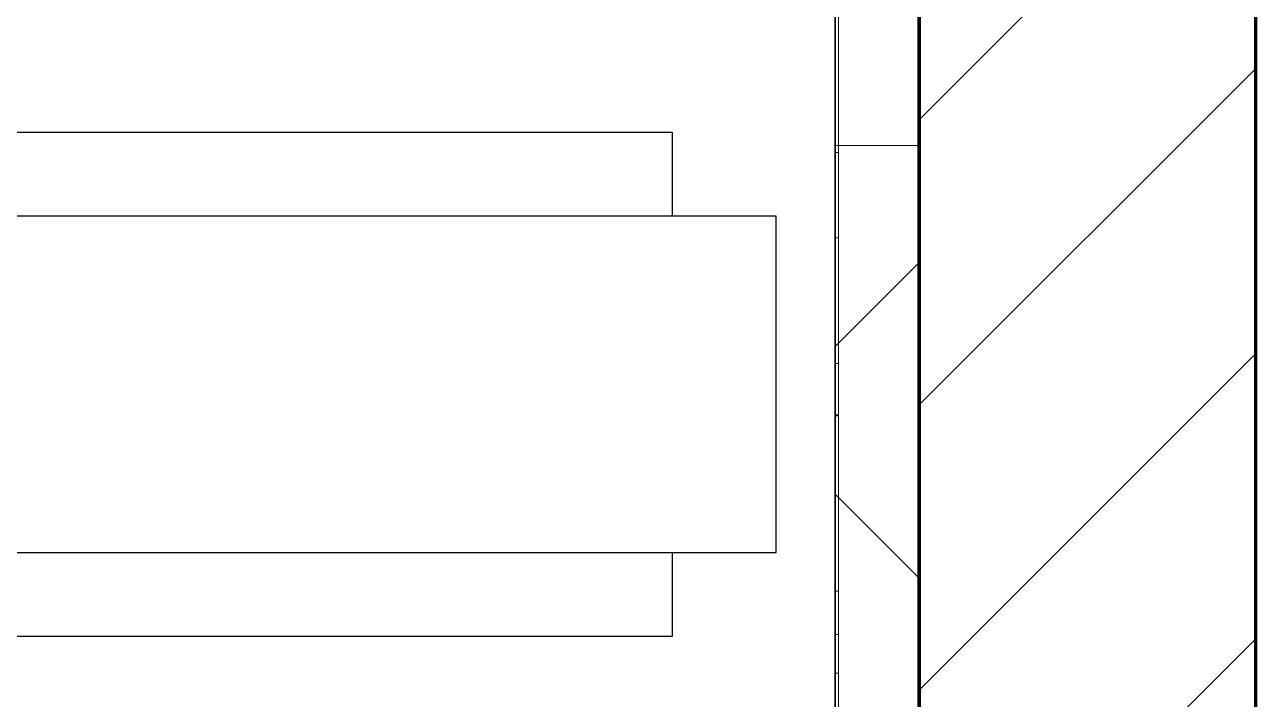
# Model space of a CAD drawing. Header units: millimetres. Extents: x -920231 to -841213, y -17301 to 22361.
# Drawn here: x -851299 to -850567, y -378 to 24 of the extents above; entities that cross this region are included whole.
import ezdxf
from ezdxf.xclip import XClip

# ---------------------------------------------------------------- set-up
doc = ezdxf.new("R2010")
doc.units = ezdxf.units.MM
doc.header["$XCLIPFRAME"] = 0
for name, color, linetype in [('000 - WIPEOUT', 250, 'Continuous'), ('A04_TUBE SERIES', 2, 'Continuous'), ('A11_ALU.SOLID SHEET', 2, 'Continuous')]:
    doc.layers.add(name, color=color, linetype=linetype)
for name, color, linetype, lineweight in [('A-GLAZ-CURT', 2, 'Continuous', 9), ('A-WALL', 5, 'Continuous', 35), ('A-WALL-FNSH', 2, 'Continuous', 35), ('A-WALL-PATT', 1, 'Continuous', 35)]:
    doc.layers.add(name, color=color, linetype=linetype, lineweight=lineweight)

# ---------------------------------------------------------------- blocks, each defined once
blk = doc.blocks.new('PPLS-PP19_Custom Tile Pattern - Custom Tile Pattern-V70-4230-01 ENLARGED MULTI-PURPOSE LEVEL - REFLECTED CEILING PLAN - SHEET 1')
at = {"layer": 'A-GLAZ-CURT'}
for p, q in [((-13.88, 0), (9.01, 0)), ((-13.88, -2), (-13.88, 0)), ((9.01, 0), (9.01, -2)), ((34.85, 0), (139.22, 0)), ((34.85, -2), (34.85, 0)), ((139.22, 0), (139.22, -2)), ((139.77, 0), (139.77, -2)), ((170.29, 0), (245.04, 0)), ((170.29, -2), (170.29, 0)), ((195.99, 0), (213.31, 0)), ((213.31, 0), (195.99, 0)), ((230.06, 0), (300, 0)), ((245.04, 0), (245.04, -2)), ((295.8, 0), (300, 0)), ((295.8, -2), (295.8, 0)), ((300, 0), (300, -2)), ((-300, -2), (300, -2)), ((9.01, -2), (-13.88, -2)), ((139.22, -2), (34.85, -2)), ((245.04, -2), (170.29, -2)), ((300, -2), (295.8, -2)), ((300, -2), (300, -50)), ((300, -50), (-300, -50))]:
    blk.add_line(p, q, dxfattribs=at)
for points, knots in [([(-26.75, 0), (-27.82, 0), (-36.18, 0), (-53.55, 0), (-78.2, 0), (-109.35, 0), (-125.24, 0), (-134.91, 0)], [-8718.362214, -8718.362214, -8718.362214, -8718.362214, -8532.293389, -8073.216054, -7508.296369, -7004.680444, -6528.417563, -6528.417563, -6528.417563, -6528.417563]), ([(-115.82, 0), (-114.96, 0), (-110.41, 0), (-96.78, 0), (-71.33, 0), (-42.53, 0), (-12.78, 0), (4.23, 0), (9.64, 0), (10.14, 0), (10.18, 0)], [-5724.064692, -5724.064692, -5724.064692, -5724.064692, -5430.283136, -5103.229623, -4799.173296, -4065.652676, -3589.737505, -3285.047089, -3066.359526, -3044.715262, -3044.715262, -3044.715262, -3044.715262]), ([(-29.03, 0), (-33.97, 0), (-43.74, 0), (-56.37, 0), (-71.66, 0), (-77.83, 0), (-82.66, 0), (-83.28, 0), (-83.28, 0)], [-2680.714891, -2680.714891, -2680.714891, -2680.714891, -2413.671296, -2161.752162, -2006.592567, -1646.621388, -1424.436217, -1393.971743, -1393.971743, -1393.971743, -1393.971743]), ([(31.18, 0), (25.97, 0), (11.99, 0), (-16.92, 0), (-47.42, 0), (-65.35, 0), (-66.28, 0), (-66.31, 0)], [-4496.803627, -4496.803627, -4496.803627, -4496.803627, -4222.080604, -3745.412743, -2981.410125, -2542.574734, -2526.906796, -2526.906796, -2526.906796, -2526.906796]), ([(-51.91, 0), (-50.53, 0), (-44.32, 0), (-36.49, 0), (-33.57, 0), (-29.94, 0), (-28.57, 0)], [-748.506737, -748.506737, -748.506737, -748.506737, -651.549973, -296.515819, -83.513472, 0, 0, 0, 0]), ([(76.63, 0), (74.8, 0), (67.65, 0), (53.52, 0), (37, 0), (24.07, 0), (12.82, 0), (-2.9, 0), (-20.62, 0), (-32.81, 0), (-44.85, 0), (-51.43, 0), (-51.79, 0)], [-3095.572228, -3095.572228, -3095.572228, -3095.572228, -2950.589685, -2634.532728, -2313.748533, -2106.613311, -1925.670641, -1617.263037, -1290.787923, -1039.307308, -819.71621, -644.910881, -644.910881, -644.910881, -644.910881]), ([(9.32, 0), (9.08, 0), (7.65, 0), (2.57, 0), (-12.23, 0), (-25.64, 0), (-38.41, 0), (-47.63, 0), (-51.36, 0)], [-2922.926651, -2922.926651, -2922.926651, -2922.926651, -2882.788014, -2720.818881, -2518.50168, -2125.455881, -1792.521578, -1583.251936, -1583.251936, -1583.251936, -1583.251936]), ([(-50.82, 0), (-50.17, 0), (-46.86, 0), (-30.79, 0), (-18.03, 0), (8.61, 0), (15.02, 0), (22.91, 0), (31, 0), (39.04, 0), (51.19, 0), (58.74, 0), (61.34, 0), (61.45, 0)], [-3611.892917, -3611.892917, -3611.892917, -3611.892917, -3546.54457, -3315.260113, -2864.387349, -2439.246196, -2084.094819, -1956.422387, -1818.904206, -1645.594513, -1443.202566, -1228.752106, -1120.932285, -1120.932285, -1120.932285, -1120.932285]), ([(-36.78, 0), (-32.43, 0), (-19.22, 0), (8.83, 0), (43.36, 0), (70.92, 0), (82.12, 0), (83.66, 0)], [-6191.144455, -6191.144455, -6191.144455, -6191.144455, -5862.463379, -5340.621928, -4573.028122, -4094.177415, -3869.465285, -3869.465285, -3869.465285, -3869.465285]), ([(-36.29, 0), (-36.29, 0), (-34.66, 0), (-28.88, 0), (-26.95, 0), (-26.54, 0)], [-9150.272121, -9150.272121, -9150.272121, -9150.272121, -9057.163041, -8919.836787, -8834.607043, -8834.607043, -8834.607043, -8834.607043]), ([(30.82, 0), (29.27, 0), (20.14, 0), (3.54, 0), (-16.58, 0), (-34.76, 0), (-36.04, 0)], [-10462.034656, -10462.034656, -10462.034656, -10462.034656, -10363.088938, -9884.23066, -9424.652049, -9182.880979, -9182.880979, -9182.880979, -9182.880979]), ([(30.82, 0), (29.1, 0), (20.22, 0), (2.64, 0), (-17.84, 0), (-30.57, 0), (-31.82, 0), (-32, 0)], [-3872.697774, -3872.697774, -3872.697774, -3872.697774, -3766.694881, -3333.063701, -2994.501669, -2698.150104, -2614.070998, -2614.070998, -2614.070998, -2614.070998]), ([(-30.61, 0), (-29.53, 0), (-23.35, 0), (-15.75, 0), (-15.19, 0)], [-54150.414002, -54150.414002, -54150.414002, -54150.414002, -53749.15266, -53717.791567, -53717.791567, -53717.791567, -53717.791567]), ([(-13.88, 0), (-15.14, 0), (-18.44, 0), (-26.26, 0), (-29.97, 0), (-30.54, 0)], [-55123.81448, -55123.81448, -55123.81448, -55123.81448, -54789.006179, -54461.685999, -54258.56961, -54258.56961, -54258.56961, -54258.56961]), ([(-30.52, 0), (-27.11, 0), (-17.83, 0), (5.99, 0), (20.71, 0), (30.59, 0), (31.12, 0)], [-2323.618664, -2323.618664, -2323.618664, -2323.618664, -2142.497158, -1716.209403, -1206.526904, -1177.881965, -1177.881965, -1177.881965, -1177.881965]), ([(8.33, 0), (8.19, 0), (7.18, 0), (0.32, 0), (-13.89, 0), (-24.92, 0), (-29.03, 0)], [-3574.286521, -3574.286521, -3574.286521, -3574.286521, -3526.962355, -3285.499107, -2903.012179, -2680.714891, -2680.714891, -2680.714891, -2680.714891]), ([(-28.57, 0), (-26.93, 0), (-20.29, 0), (-11.45, 0), (2.08, 0), (13.15, 0), (21.24, 0), (24.62, 0), (24.72, 0), (24.72, 0)], [-5361.429781, -5361.429781, -5361.429781, -5361.429781, -5261.36855, -5050.479954, -4785.90057, -4596.498881, -4445.288762, -4384.376941, -4376.041937, -4376.041937, -4376.041937, -4376.041937]), ([(-15.19, 0), (-13.07, 0), (7.48, 0), (42.82, 0), (88.72, 0), (120.63, 0), (138.28, 0), (138.53, 0)], [-461.142613, -461.142613, -461.142613, -461.142613, -429.606584, -390.253598, -346.313304, -291.370682, -290.5735, -290.5735, -290.5735, -290.5735]), ([(103.09, 0), (101.08, 0), (86.31, 0), (63.34, 0), (35.84, 0), (18.55, 0), (11.55, 0), (9.01, 0)], [-375.435014, -375.435014, -375.435014, -375.435014, -369.147452, -330.153101, -307.516438, -285.83788, -269.307637, -269.307637, -269.307637, -269.307637]), ([(24.69, 0), (24.54, 0), (20.99, 0), (15.48, 0), (10.8, 0), (9.63, 0)], [-4368.572414, -4368.572414, -4368.572414, -4368.572414, -4306.476363, -4080.000647, -3772.857994, -3772.857994, -3772.857994, -3772.857994]), ([(18.16, 0), (19.15, 0), (24.25, 0), (25.66, 0), (26.12, 0)], [-5700.113719, -5700.113719, -5700.113719, -5700.113719, -5554.232259, -5302.431367, -5302.431367, -5302.431367, -5302.431367]), ([(114.23, 0), (114.08, 0), (111.95, 0), (105.42, 0), (92.38, 0), (85.59, 0), (74.4, 0), (62.26, 0), (51.85, 0), (43.81, 0), (29.53, 0), (20.67, 0), (18.85, 0), (18.16, 0)], [-8136.394051, -8136.394051, -8136.394051, -8136.394051, -8105.191388, -7723.759874, -7531.75727, -7135.649961, -6924.452779, -6738.82075, -6548.303034, -6314.283804, -6135.05769, -5972.647715, -5832.674503, -5832.674503, -5832.674503, -5832.674503]), ([(27.44, 0), (27.9, 0), (29.54, 0), (38.07, 0), (53.39, 0), (71.67, 0), (84.83, 0), (86.01, 0), (92.51, 0), (94.33, 0)], [-5037.309798, -5037.309798, -5037.309798, -5037.309798, -4887.603822, -4705.298446, -4353.683244, -3960.84581, -3759.045785, -3336.541051, -2783.776468, -2783.776468, -2783.776468, -2783.776468]), ([(70.61, 0), (66.16, 0), (55.8, 0), (41.68, 0), (34.68, 0), (31.14, 0)], [-4647.237329, -4647.237329, -4647.237329, -4647.237329, -4326.416877, -4098.545751, -3879.342624, -3879.342624, -3879.342624, -3879.342624]), ([(53.18, 0), (53.06, 0), (52.22, 0), (45.07, 0), (36.67, 0), (31.15, 0)], [-622.740158, -622.740158, -622.740158, -622.740158, -566.066452, -360.610861, -6.981522, -6.981522, -6.981522, -6.981522]), ([(136.44, 0), (121.66, 0), (86.93, 0), (51.16, 0), (31.18, 0)], [-106.750556, -106.750556, -106.750556, -106.750556, -59.610984, 0, 0, 0, 0]), ([(32.02, 0), (33.36, 0), (38.27, 0), (45.92, 0), (57.76, 0), (64.47, 0), (72.74, 0), (75.22, 0), (76.03, 0), (76.21, 0)], [-1161.809332, -1161.809332, -1161.809332, -1161.809332, -1089.329421, -901.315459, -753.071572, -495.328968, -421.953223, -334.951786, -290.452333, -290.452333, -290.452333, -290.452333]), ([(34.85, 0), (38.34, 0), (49.1, 0), (71.92, 0), (96.24, 0), (109.18, 0), (113.09, 0)], [-133.562983, -133.562983, -133.562983, -133.562983, -118.513713, -97.899267, -63.759246, -51.0682, -51.0682, -51.0682, -51.0682]), ([(168.37, 0), (167.68, 0), (162.47, 0), (147.02, 0), (109.77, 0), (76.86, 0), (57.82, 0), (46.51, 0), (41.18, 0), (36.02, 0), (35.54, 0), (35.54, 0)], [-543.375029, -543.375029, -543.375029, -543.375029, -530.793311, -458.593899, -401.860199, -357.622665, -341.267687, -334.000314, -326.15566, -319.318397, -317.489778, -317.489778, -317.489778, -317.489778]), ([(36.29, 0), (37.77, 0), (48.82, 0), (64.79, 0), (90.82, 0), (107.52, 0), (114.22, 0)], [-314.598523, -314.598523, -314.598523, -314.598523, -305.899624, -287.17622, -249.500363, -212.956742, -212.956742, -212.956742, -212.956742]), ([(61.47, 0), (61.47, 0), (61.21, 0), (54.61, 0), (53.71, 0), (53.56, 0)], [-1113.311073, -1113.311073, -1113.311073, -1113.311073, -1096.402191, -891.204116, -747.28819, -747.28819, -747.28819, -747.28819]), ([(76.22, 0), (75.58, 0), (73.64, 0), (71.05, 0), (70.61, 0)], [-193.634889, -193.634889, -193.634889, -193.634889, -31.537676, 0, 0, 0, 0]), ([(94.4, 0), (94.4, 0), (94.64, 0), (99.11, 0), (108.97, 0), (120.79, 0), (139.94, 0), (163.31, 0), (185.23, 0), (193.62, 0), (194.69, 0), (194.79, 0)], [-2348.345796, -2348.345796, -2348.345796, -2348.345796, -2310.419338, -2233.599744, -2052.234781, -1843.028543, -1530.39897, -1095.004608, -529.74427, -295.064701, -265.121568, -265.121568, -265.121568, -265.121568]), ([(113.66, 0), (112.64, 0), (111.06, 0), (105.66, 0), (105.23, 0), (105.23, 0)], [-9177.88488, -9177.88488, -9177.88488, -9177.88488, -9012.77275, -8966.157302, -8929.495943, -8929.495943, -8929.495943, -8929.495943]), ([(105.26, 0), (105.52, 0), (111.01, 0), (112.65, 0), (113.59, 0)], [-8920.561005, -8920.561005, -8920.561005, -8920.561005, -8814.835624, -8577.462505, -8577.462505, -8577.462505, -8577.462505]), ([(114.16, 0), (117.58, 0), (122.45, 0), (128.82, 0), (129.02, 0), (129.02, 0)], [-49.929057, -49.929057, -49.929057, -49.929057, -39.050993, -35.895543, -35.445596, -35.445596, -35.445596, -35.445596]), ([(129.02, 0), (129, 0), (124.41, 0), (122.35, 0), (117.86, 0), (115.07, 0), (114.2, 0)], [-35.354907, -35.354907, -35.354907, -35.354907, -31.430235, -22.807238, -15.488593, -12.339896, -12.339896, -12.339896, -12.339896]), ([(115.13, 0), (118.1, 0), (127.58, 0), (132.42, 0), (134.6, 0)], [-211.280101, -211.280101, -211.280101, -211.280101, -194.761443, -152.241002, -152.241002, -152.241002, -152.241002]), ([(157.9, 0), (156.77, 0), (151.67, 0), (143.29, 0), (134.04, 0), (126.24, 0), (119.33, 0), (116.6, 0), (115.28, 0)], [-10292.955006, -10292.955006, -10292.955006, -10292.955006, -10098.273015, -9847.788484, -9677.714971, -9567.007022, -9453.21225, -9263.659506, -9263.659506, -9263.659506, -9263.659506]), ([(193.8, 0), (193.33, 0), (190.11, 0), (183.13, 0), (171, 0), (161.95, 0), (161.28, 0), (158.35, 0), (157.85, 0), (157.77, 0)], [-11665.349007, -11665.349007, -11665.349007, -11665.349007, -11565.880756, -11105.624034, -10839.086983, -10768.332124, -10666.779182, -10580.760289, -10550.278881, -10550.278881, -10550.278881, -10550.278881]), ([(300, 0), (286.53, 0), (254.22, 0), (207.11, 0), (177.41, 0), (159.34, 0), (158.33, 0), (158.3, 0)], [-285.253232, -285.253232, -285.253232, -285.253232, -244.693688, -187.987675, -143.776725, -129.632772, -123.352749, -123.352749, -123.352749, -123.352749]), ([(159.07, 0), (159.13, 0), (160.84, 0), (165.21, 0), (174.15, 0), (185.98, 0), (208.82, 0), (219.42, 0), (230.06, 0)], [-115.643202, -115.643202, -115.643202, -115.643202, -114.681583, -87.660824, -65.295536, -41.623857, -24.459831, 0, 0, 0, 0]), ([(215.22, 0), (214.62, 0), (210.55, 0), (203.98, 0), (187.54, 0), (175.3, 0), (169.49, 0)], [-203.825446, -203.825446, -203.825446, -203.825446, -198.527383, -184.406837, -162.427601, -142.916156, -142.916156, -142.916156, -142.916156]), ([(170.29, 0), (170.39, 0), (171.48, 0), (172.17, 0), (172.45, 0)], [-59.471458, -59.471458, -59.471458, -59.471458, -56.742688, -29.735729, -29.735729, -29.735729, -29.735729]), ([(172.07, 0), (177.66, 0), (187.87, 0), (201.08, 0), (207.47, 0), (213.96, 0), (215.11, 0)], [-255.364076, -255.364076, -255.364076, -255.364076, -237.955587, -223.92608, -215.862851, -208.75215, -208.75215, -208.75215, -208.75215]), ([(300, 0), (288.22, 0), (262, 0), (230.48, 0), (220, 0), (219.04, 0)], [-12528.858583, -12528.858583, -12528.858583, -12528.858583, -11905.454923, -11162.864862, -10859.773777, -10859.773777, -10859.773777, -10859.773777]), ([(219.84, 0), (220.8, 0), (227.72, 0), (240.28, 0), (245.04, 0)], [-10674.31991, -10674.31991, -10674.31991, -10674.31991, -10511.382485, -9932.504441, -9932.504441, -9932.504441, -9932.504441]), ([(284.78, 0), (284.83, 0), (285.23, 0), (287.47, 0), (293.59, 0), (297.76, 0), (300, 0)], [-4096.535135, -4096.535135, -4096.535135, -4096.535135, -4053.389046, -3959.664717, -3862.421465, -3746.95702, -3746.95702, -3746.95702, -3746.95702]), ([(295.8, 0), (294.18, 0), (290.94, 0), (286.68, 0), (285.79, 0)], [-4679.165325, -4679.165325, -4679.165325, -4679.165325, -4358.271401, -4213.061173, -4213.061173, -4213.061173, -4213.061173])]:
    blk.add_open_spline(points, degree=3, knots=knots, dxfattribs=at)
for points in [[(80.35, 0), (79.57, 0), (78.27, 0), (76.63, 0)], [(84.06, 0), (83.48, 0), (82.41, 0), (81.72, 0)], [(113.74, 0), (110.47, 0), (106.85, 0), (103.09, 0)], [(195.11, 0), (194.91, 0), (194.44, 0), (193.8, 0)]]:
    blk.add_open_spline(points, degree=3, dxfattribs=at)
blk = doc.blocks.new('PPLS-PP19_Custom Tile Pattern - Custom Tile Pattern-V71-4230-01 ENLARGED MULTI-PURPOSE LEVEL - REFLECTED CEILING PLAN - SHEET 1')
at = {"layer": 'A-GLAZ-CURT'}
for p, q in [((-300, 0), (-202.31, 0)), ((-300, -2), (-300, 0)), ((-293.07, 0), (-275.75, 0)), ((-275.75, 0), (-293.07, 0)), ((-300, -2), (300, -2)), ((-300, -50), (-300, -2)), ((-202.31, -2), (-300, -2)), ((300, -50), (-300, -50))]:
    blk.add_line(p, q, dxfattribs=at)
at = {"layer": 'A-GLAZ-CURT', "flags": 128}
for points in [[(-300, 0), (-291.7, 0), (-283.58, 0), (-275.62, 0), (-267.8, 0), (-260.12, 0), (-252.56, 0), (-245.12, 0), (-237.77, 0)], [(-174.21, 0), (-178.96, 0), (-183.97, 0), (-189.27, 0), (-194.85, 0), (-200.68, 0), (-206.74, 0), (-213.02, 0), (-219.49, 0), (-226.14, 0), (-232.95, 0), (-239.91, 0), (-247.01, 0), (-254.25, 0), (-261.61, 0), (-269.09, 0), (-276.68, 0), (-284.36, 0), (-292.14, 0), (-300, 0)], [(-236.66, 0), (-230.5, 0), (-223.32, 0), (-216.2, 0), (-209.18, 0), (-202.31, 0)]]:
    blk.add_lwpolyline(points, dxfattribs=at)
at = {"layer": 'A-GLAZ-CURT'}
for points, knots in [([(-300, 0), (-284.65, 0), (-236.57, 0), (-190.37, 0), (-161.36, 0), (-154.56, 0)], [-5323.127839, -5323.127839, -5323.127839, -5323.127839, -4502.809032, -2700.551212, -2101.197235, -2101.197235, -2101.197235, -2101.197235]), ([(-153.61, 0), (-171.89, 0), (-211.2, 0), (-262.56, 0), (-294.48, 0), (-300, 0)], [-16610.647536, -16610.647536, -16610.647536, -16610.647536, -15131.813646, -13729.592194, -13439.944408, -13439.944408, -13439.944408, -13439.944408]), ([(-153.74, 0), (-155.46, 0), (-160.55, 0), (-174.02, 0), (-185.59, 0), (-209.77, 0), (-232.01, 0), (-255.22, 0), (-262.59, 0), (-264.9, 0), (-265.4, 0)], [-2390.795538, -2390.795538, -2390.795538, -2390.795538, -2237.412286, -2029.680487, -1755.085331, -1400.429864, -858.079193, -543.655514, -208.940337, 0, 0, 0, 0]), ([(-258.6, 0), (-257.91, 0), (-254.26, 0), (-246.46, 0), (-239.86, 0), (-237.77, 0)], [-5722.54675, -5722.54675, -5722.54675, -5722.54675, -5657.471696, -5413.335975, -5300.076856, -5300.076856, -5300.076856, -5300.076856]), ([(-235.65, 0), (-231.17, 0), (-223.37, 0), (-213.1, 0), (-200.2, 0), (-185.8, 0), (-171.77, 0), (-158.7, 0), (-157.22, 0)], [-5261.670502, -5261.670502, -5261.670502, -5261.670502, -5017.494783, -4832.723979, -4666.091899, -4349.945572, -4000.813434, -3840.635403, -3840.635403, -3840.635403, -3840.635403]), ([(-133.82, 0), (-135.51, 0), (-137.8, 0), (-149.31, 0), (-162.01, 0), (-177.91, 0), (-199.46, 0), (-216.65, 0), (-231.26, 0), (-233.46, 0), (-234, 0)], [-2731.647847, -2731.647847, -2731.647847, -2731.647847, -2418.507304, -2308.929706, -2113.765672, -1763.376603, -1422.553702, -978.033455, -846.069444, -682.911962, -682.911962, -682.911962, -682.911962]), ([(-233.49, 0), (-233.44, 0), (-232.38, 0), (-230.74, 0), (-225.3, 0), (-223.63, 0)], [-455.274641, -455.274641, -455.274641, -455.274641, -440.605512, -119.536984, 0, 0, 0, 0])]:
    blk.add_open_spline(points, degree=3, knots=knots, dxfattribs=at)
blk = doc.blocks.new('*U1822')
at = {"layer": 'Defpoints', "color": 250, "flags": 1}
blk.add_attdef('EXTR.OVL-LENGTH_', (-33.1, -9.01), '', height=5, dxfattribs=at)
blk.add_wipeout([(-25, 0), (25, 0), (25, 23047.74), (-25, 22997.74)]).dxf.layer = '000 - WIPEOUT'
at = {"layer": 'A04_TUBE SERIES', "color": 0}
blk.add_lwpolyline([(-25, 0), (25, 0), (25, 23047.74), (-25, 22997.74)], close=True, dxfattribs=at)
blk = doc.blocks.new('*U1823')
at = {"layer": 'Defpoints', "color": 250, "flags": 1}
blk.add_attdef('EXTR.OVL-LENGTH_', (-33.1, -9.01), '', height=5, dxfattribs=at)
blk.add_wipeout([(-25, 0), (25, 0), (25, 22797.74), (-25, 22747.74)]).dxf.layer = '000 - WIPEOUT'
at = {"layer": 'A04_TUBE SERIES', "color": 0}
blk.add_lwpolyline([(-25, 0), (25, 0), (25, 22797.74), (-25, 22747.74)], close=True, dxfattribs=at)
blk = doc.blocks.new('*U1958')
blk.add_wipeout([(0, -100), (1207.53, -100), (1207.53, 100), (0, 100)]).dxf.layer = '000 - WIPEOUT'
at = {"layer": 'A11_ALU.SOLID SHEET', "color": 0}
blk.add_lwpolyline([(0, -100), (1207.53, -100), (1207.53, 100), (0, 100)], close=True, dxfattribs=at)
blk = doc.blocks.new('*U1969')
at = {"layer": 'A11_ALU.SOLID SHEET', "color": 1}
blk.add_blockref('*U1958', (-107377.5, -3769.5), dxfattribs=at)
at = {"layer": 'A04_TUBE SERIES', "linetype": 'ByBlock', "xscale": -1, "rotation": 90}
for name, p in [('*U1823', (-106232, -3644.5)), ('*U1822', (-106232, -3894.5))]:
    blk.add_blockref(name, p, dxfattribs=at)

msp = doc.modelspace()

# ---------------------------------------------------------------- block references
ref = msp.add_blockref('*U1969', (-744682.37, 3579.02))
XClip(ref).set_block_clipping_path([(-170955.001718735, -20880.0077451951), (-101425.4223389953, 14393.0014498747)])

# ---------------------------------------------------------------- next in the draw order: hatches: boundary and pattern name
at = {"layer": 'A-WALL-PATT', "lineweight": 9}
h = msp.add_hatch(dxfattribs=at)
h.set_pattern_fill('FP_3', color=256, style=0, pattern_type=2)
h.set_pattern_definition([(45, (0, 0), (-212.13203, 212.13203), []), (135, (0, 0), (-212.13203, -212.13203), [])])
h.paths.add_polyline_path([(-850767.37, -3125.94), (-850767.37, 4079.02), (-850817.37, 4079.02), (-850817.37, -3125.94)])
h = msp.add_hatch(dxfattribs=at)
h.set_pattern_fill('FP_2', color=256, style=0, pattern_type=2)
h.set_pattern_definition([(45, (0, 0), (-84.852814, 84.852814), [])])
h.paths.add_polyline_path([(-850567.37, -3175.94), (-850567.37, 4079.02), (-850767.37, 4079.02), (-850767.37, -3175.94)])

# ---------------------------------------------------------------- next in the draw order: linework, layer by layer
at = {"layer": 'A-WALL', "color": 7, "lineweight": 70}
for p, q in [((-850767.37, -3125.94), (-850767.37, 4079.02)), ((-850767.37, 4079.02), (-850767.37, -3125.94)), ((-850567.37, 3879.02), (-850567.37, -3175.94))]:
    msp.add_line(p, q, dxfattribs=at)
at = {"layer": 'A-WALL-FNSH', "color": 250}
msp.add_line((-850817.37, -3125.94), (-850817.37, 4079.02), dxfattribs=at)

# ---------------------------------------------------------------- next in the draw order: block references
at = {"layer": 'A-GLAZ-CURT', "rotation": 90}
for name, p in [('PPLS-PP19_Custom Tile Pattern - Custom Tile Pattern-V71-4230-01 ENLARGED MULTI-PURPOSE LEVEL - REFLECTED CEILING PLAN - SHEET 1', (-850817.37, 251.55)), ('PPLS-PP19_Custom Tile Pattern - Custom Tile Pattern-V70-4230-01 ENLARGED MULTI-PURPOSE LEVEL - REFLECTED CEILING PLAN - SHEET 1', (-850817.37, -348.45))]:
    msp.add_blockref(name, p, dxfattribs=at)

doc.saveas('drawing.dxf')
